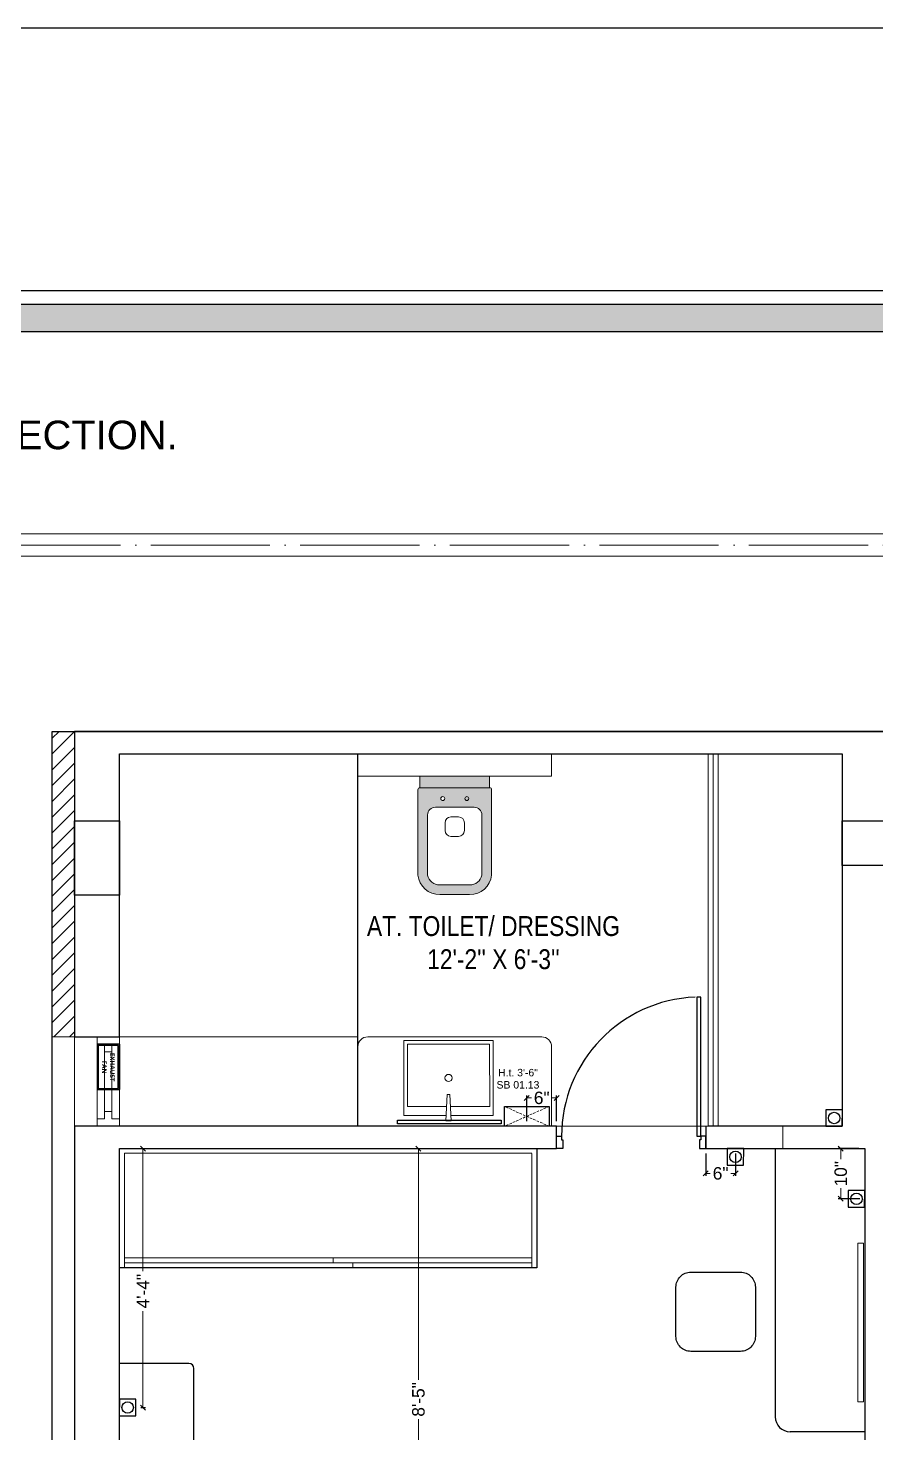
# Model space of a CAD drawing. Header units: millimetres. Extents: x 56222 to 3066687, y -650199 to -121287.
# Drawn here: x 148455.5 to 148626.1, y -178190.6 to -177907.8 of the extents above; entities that cross this region are included whole.
import ezdxf

# ---------------------------------------------------------------- set-up
doc = ezdxf.new("R2010")
doc.units = ezdxf.units.MM
doc.header["$MEASUREMENT"] = 0
doc.header["$PDMODE"] = 35
for name, pattern in [('ACAD_ISO04W100', [30, 24, -3, 0, -3]), ('DASHED', [0.75, 0.5, -0.25]), ('DASHED2', [0.375, 0.25, -0.125])]:
    doc.linetypes.add(name, pattern=pattern)
doc.layers.get('Defpoints').update_dxf_attribs({"color": 220})
doc.layers.add('AR DOOR', color=40, linetype='Continuous')
doc.layers.add('AR ELE-5', color=134, linetype='Continuous')
for name, color, linetype, lineweight in [('COLUMN', 1, 'Continuous', 30), ('dim05', 1, 'Continuous', 13), ('el', 7, 'Continuous', 20), ('ELEC-wires', 1, 'DASHED2', 13), ('Electrical', 84, 'Continuous', 30), ('ELEVATION ( SPIRAL STAIR )', 250, 'Continuous', 9), ('FIRST FLOOR', 7, 'Continuous', 9), ('FIRST FLOOR ( DW_RAIL )', 7, 'Continuous', 9), ('FIRST FLOOR ( TEXT )', 7, 'Continuous', 9), ('FIRST FLOOR_( PLine )_', 251, 'Continuous', 30), ('FURNITURE', 32, 'Continuous', 9), ('GROUND FLOOR', 7, 'Continuous', 9), ('GROUND FLOOR  ( DIM )', 7, 'Continuous', 9), ('NAME PLATE', 7, 'Continuous', 25), ('wall', 7, 'Continuous', 30), ('XX~SLAB ( BEAM )~ ( DIM )', 7, 'Continuous', 9)]:
    doc.layers.add(name, color=color, linetype=linetype, lineweight=lineweight)
doc.layers.add('XX~SLAB ( PLINE )', color=251, linetype='Continuous', plot=False)
doc.styles.add('Arial', font='arial.ttf')
doc.styles.add('KATHA', font='swissc.ttf')
doc.styles.get("Standard").update_dxf_attribs({"font": 'arial.ttf', "height": 6})
doc.dimstyles.new('ISO-25', dxfattribs={"dimtxt": 2.5, "dimasz": 1, "dimexe": 0.5, "dimexo": 1, "dimtad": 0, "dimdec": 1, "dimlunit": 4, "dimtxsty": 'Standard', "dimblk": 'OBLIQUE', "dimcen": 2.5, "dimclrd": 1, "dimclre": 1, "dimclrt": 5, "dimadec": 0, "dimazin": 0, "dimtfac": 1, "dimtdec": 1, "dimtmove": 0, "dimatfit": 3, "dimfxl": 1, "dimlwd": -1, "dimarcsym": 0})

# ---------------------------------------------------------------- blocks, each defined once
blk = doc.blocks.new('LAYOUT FILE')
at = {"layer": 'NAME PLATE', "true_color": 0xd39e00}
h = blk.add_hatch(color=42, dxfattribs=at)
h.paths.add_polyline_path([(3346889.83, -513806.18), (3346889.83, -514260.7), (3347535.56, -514260.7), (3347535.56, -513806.18)])
h.paths.add_polyline_path([(3346894.36, -513810.71), (3347531.03, -513810.71), (3347531.03, -514256.17), (3346894.36, -514256.17)], flags=16)
at = {"layer": 'NAME PLATE', "color": 42, "true_color": 0xd39e00}
for points in [[(3346887.56, -513803.91), (3347537.83, -513803.91), (3347537.83, -514262.96), (3346887.56, -514262.96)], [(3346889.83, -513806.18), (3347535.56, -513806.18), (3347535.56, -514260.7), (3346889.83, -514260.7)], [(3346894.36, -513810.71), (3347531.03, -513810.71), (3347531.03, -514256.17), (3346894.36, -514256.17)]]:
    blk.add_lwpolyline(points, close=True, dxfattribs=at)
blk = doc.blocks.new('*U18')
for points in [[(0, 0), (0, 1120), (-30, 1120), (-30, 0)], [(40, 0), (0, 0), (0, -30), (-10, -30), (-10, -100), (40, -100)], [(-1160, 0), (-1120, 0), (-1120, -30), (-1110, -30), (-1110, -100), (-1160, -100)]]:
    blk.add_lwpolyline(points, close=True)
at = {"layer": 'AR ELE-5', "linetype": 'ByBlock', "ltscale": 15}
blk.add_arc((2, -1), 1122, 92.373, 179.9653, dxfattribs=at)
blk = doc.blocks.new('A$C3EC62B37')
at = {"layer": 'FURNITURE', "lineweight": 30, "ltscale": 0.25, "true_color": 0xffffff}
h = blk.add_hatch(color=7, dxfattribs=at)
h.dxf.hatch_style = 1
h.paths.add_polyline_path([(-12.22, 0), (-12.22, 2.35), (-26.26, 2.35), (-26.26, 0)])
h.paths.add_polyline_path([(-26.26, 2.35), (-12.22, 2.35, 0.414214), (-11.83, 2.74), (-11.83, 19.96, 0.388639), (-16.24, 23.87), (-22.38, 23.87, 0.379499), (-26.65, 19.96), (-26.65, 2.74, 0.414214)])
h.paths.add_polyline_path([(-15.35, 6.26), (-23.13, 6.26, -0.414214), (-24.7, 7.83), (-24.7, 19.96, -0.349567), (-22.37, 21.91), (-16.24, 21.91, -0.364948), (-13.78, 19.96), (-13.78, 7.83, -0.414214)], flags=16)
h.paths.add_polyline_path([(-18.46, 8.22), (-20.02, 8.22, -0.414214), (-21.2, 9.39), (-21.2, 10.96, -0.414214), (-20.02, 12.13), (-18.46, 12.13, -0.414214), (-17.28, 10.96), (-17.28, 9.39, -0.414214)], flags=0)
h.paths.add_polyline_path([(-22.06, 4.53, -1), (-21.27, 4.53, -1)], flags=16)
at = {"layer": 'FURNITURE', "color": 0, "linetype": 'ByBlock', "lineweight": -2}
for p, q in [((-22.24, 23.87), (-16.24, 23.87)), ((-26.65, 2.74), (-26.65, 19.96)), ((-24.7, 7.83), (-24.7, 19.96)), ((-22.24, 21.91), (-16.24, 21.91)), ((-13.78, 7.83), (-13.78, 19.96)), ((-11.83, 2.74), (-11.83, 19.96)), ((-20.02, 12.13), (-18.46, 12.13)), ((-21.2, 9.39), (-21.2, 10.96)), ((-17.28, 9.39), (-17.28, 10.96)), ((-23.13, 6.26), (-15.35, 6.26)), ((-20.02, 8.22), (-18.46, 8.22)), ((-26.26, 2.35), (-12.22, 2.35)), ((-26.26, 2.35), (-26.26, 0)), ((-26.26, 0), (-12.22, 0)), ((-26.26, 0), (-12.22, 0)), ((-12.22, 2.35), (-12.22, 0))]:
    blk.add_line(p, q, dxfattribs=at)
for centre in [(-21.66, 4.53), (-16.81, 4.53)]:
    blk.add_circle(centre, 0.391, dxfattribs=at)
for centre, radius, start, end in [((-22.31, 19.5), 4.37, 89.0873, 174.0395), ((-16.17, 19.5), 4.37, 5.9605, 90.9127), ((-22.31, 19.48), 2.44, 88.437, 168.6348), ((-16.17, 19.48), 2.44, 11.3652, 91.563), ((-20.02, 10.96), 1.17, 90, 180), ((-18.46, 10.96), 1.17, 0, 90), ((-20.02, 9.39), 1.17, 180, 270), ((-18.46, 9.39), 1.17, 270, 0), ((-23.13, 7.83), 1.57, 180, 270), ((-15.35, 7.83), 1.57, 270, 0), ((-26.26, 2.74), 0.391, 180, 270), ((-12.22, 2.74), 0.391, 270, 0)]:
    blk.add_arc(centre, radius, start, end, dxfattribs=at)
blk = doc.blocks.new('6616')
at = {"color": 242, "linetype": 'DASHED', "true_color": 0xcd2027}
for p, q in [((386784.79, -36915.77), (386775.78, -36911.78)), ((386784.79, -36911.78), (386775.78, -36915.77))]:
    blk.add_line(p, q, dxfattribs=at)
at = {"layer": 'ELEC-wires', "color": 5, "linetype": 'ByBlock', "lineweight": 30, "ltscale": 4}
blk.add_lwpolyline([(386775.78, -36911.78), (386784.79, -36911.78), (386784.79, -36915.77), (386775.78, -36915.77)], close=True, dxfattribs=at)
blk = doc.blocks.new('_Oblique')
at = {"layer": 'wall', "color": 0, "lineweight": -2}
blk.add_line((-0.5, -0.5), (0.5, 0.5), dxfattribs=at)
blk = doc.blocks.new('*D351')
at = {"layer": 'Defpoints', "color": 0, "lineweight": 30, "transparency": 16777216}
for p in [(148591.85, -178133.36), (148597.85, -178133.36), (148597.85, -178138.36)]:
    blk.add_point(p, dxfattribs=at)
at = {"layer": 'dim05', "color": 1, "linetype": 'Continuous', "lineweight": -2, "transparency": 16777216}
for p, q in [((148591.85, -178134.36), (148591.85, -178138.86)), ((148597.85, -178134.36), (148597.85, -178138.86))]:
    blk.add_line(p, q, dxfattribs=at)
at = {"layer": 'dim05', "color": 1, "linetype": 'Continuous', "transparency": 16777216}
for p, q in [((148591.85, -178138.36), (148592.78, -178138.36)), ((148597.85, -178138.36), (148596.92, -178138.36))]:
    blk.add_line(p, q, dxfattribs=at)
at = {"layer": 'dim05', "color": 1, "transparency": 16777216, "rotation": 180}
blk.add_blockref('_Oblique', (148591.85, -178138.36), dxfattribs=at)
at = {"layer": 'dim05', "color": 1, "transparency": 16777216}
blk.add_blockref('_Oblique', (148597.85, -178138.36), dxfattribs=at)
at = {"layer": 'dim05', "color": 5, "lineweight": 25, "transparency": 16777216, "insert": (148594.85, -178138.36), "char_height": 2.5, "attachment_point": 5, "style": 'Arial'}
blk.add_mtext('6"', dxfattribs=at)
blk = doc.blocks.new('*D352')
at = {"layer": 'Defpoints', "color": 0, "lineweight": 30, "transparency": 16777216}
for p in [(148555.84, -178123.16), (148555.84, -178128.86), (148561.85, -178128.86)]:
    blk.add_point(p, dxfattribs=at)
at = {"layer": 'dim05', "color": 1, "linetype": 'Continuous', "lineweight": -2, "transparency": 16777216}
for p, q in [((148555.84, -178127.86), (148555.84, -178122.66)), ((148561.85, -178127.86), (148561.85, -178122.66))]:
    blk.add_line(p, q, dxfattribs=at)
at = {"layer": 'dim05', "color": 1, "linetype": 'Continuous', "transparency": 16777216}
for p, q in [((148555.84, -178123.16), (148556.78, -178123.16)), ((148561.85, -178123.16), (148560.91, -178123.16))]:
    blk.add_line(p, q, dxfattribs=at)
at = {"layer": 'dim05', "color": 1, "transparency": 16777216, "rotation": 180}
blk.add_blockref('_Oblique', (148555.84, -178123.16), dxfattribs=at)
at = {"layer": 'dim05', "color": 1, "transparency": 16777216}
blk.add_blockref('_Oblique', (148561.85, -178123.16), dxfattribs=at)
at = {"layer": 'dim05', "color": 5, "lineweight": 25, "transparency": 16777216, "insert": (148558.85, -178123.16), "char_height": 2.5, "attachment_point": 5, "style": 'Arial'}
blk.add_mtext('6"', dxfattribs=at)
blk = doc.blocks.new('A$C1B9B2090')
at = {"layer": 'Electrical', "ltscale": 10}
blk.add_line((0, 4.97), (10.08, 4.97), dxfattribs=at)
at = {"layer": 'Electrical', "ltscale": 2}
for points in [[(0, 0), (10.08, 0), (10.08, 4.97), (0, 4.97)], [(0.25, 0.25), (9.83, 0.25), (9.83, 4.72), (0.25, 4.72)]]:
    blk.add_lwpolyline(points, close=True, dxfattribs=at)
at = {"layer": 'Electrical', "ltscale": 2, "insert": (1.5, 3.92), "char_height": 1.05, "width": 7.1646, "attachment_point": 1}
blk.add_mtext('\\pxqc;{\\fMalgun Gothic|b1|i0|c0|p34;\\W5.565;\\C0;\\W1;EXHAUST \\P\\W7.7995;\\W1;FAN}', dxfattribs=at)
blk = doc.blocks.new('*D486')
at = {"layer": 'Defpoints', "color": 0, "lineweight": 30, "transparency": 16777216}
for p in [(148477.17, -178133.36), (148478.6, -178133.36), (148477.17, -178185.49)]:
    blk.add_point(p, dxfattribs=at)
at = {"layer": 'dim05', "color": 1, "linetype": 'Continuous', "lineweight": -2, "transparency": 16777216}
for p, q in [((148478.17, -178133.36), (148479.1, -178133.36)), ((148478.17, -178185.49), (148479.1, -178185.49))]:
    blk.add_line(p, q, dxfattribs=at)
at = {"layer": 'dim05', "color": 1, "linetype": 'Continuous', "transparency": 16777216}
for p, q in [((148478.6, -178133.36), (148478.6, -178158.07)), ((148478.6, -178185.49), (148478.6, -178166.07))]:
    blk.add_line(p, q, dxfattribs=at)
at = {"layer": 'dim05', "color": 1, "transparency": 16777216}
for p, rotation in [((148478.6, -178133.36), 90), ((148478.6, -178185.49), 270)]:
    blk.add_blockref('_Oblique', p, dxfattribs=dict(at, rotation=rotation))
at = {"layer": 'dim05', "color": 5, "lineweight": 25, "transparency": 16777216, "insert": (148478.6, -178162.07), "char_height": 2.5, "attachment_point": 5, "rotation": 90, "style": 'Arial'}
blk.add_mtext('4\'-4"', dxfattribs=at)
blk = doc.blocks.new('*D487')
at = {"layer": 'Defpoints', "color": 0, "lineweight": 30, "transparency": 16777216}
for p in [(148623.64, -178133.36), (148619.04, -178143.47), (148623.85, -178143.47)]:
    blk.add_point(p, dxfattribs=at)
at = {"layer": 'dim05', "color": 1, "linetype": 'Continuous', "lineweight": -2, "transparency": 16777216}
for p, q in [((148622.64, -178133.36), (148618.54, -178133.36)), ((148622.85, -178143.47), (148618.54, -178143.47))]:
    blk.add_line(p, q, dxfattribs=at)
at = {"layer": 'dim05', "color": 1, "linetype": 'Continuous', "transparency": 16777216}
for p, q in [((148619.04, -178133.36), (148619.04, -178135.5)), ((148619.04, -178143.47), (148619.04, -178141.33))]:
    blk.add_line(p, q, dxfattribs=at)
at = {"layer": 'dim05', "color": 1, "transparency": 16777216}
for p, rotation in [((148619.04, -178133.36), 90), ((148619.04, -178143.47), 270)]:
    blk.add_blockref('_Oblique', p, dxfattribs=dict(at, rotation=rotation))
at = {"layer": 'dim05', "color": 5, "lineweight": 25, "transparency": 16777216, "insert": (148619.04, -178138.42), "char_height": 2.5, "attachment_point": 5, "rotation": 90, "style": 'Arial'}
blk.add_mtext('10"', dxfattribs=at)
blk = doc.blocks.new('*D531')
at = {"layer": 'Defpoints', "color": 0, "lineweight": 30, "transparency": 16777216}
for p in [(148530.85, -178133.36), (148534.04, -178133.36), (148530.85, -178234.36)]:
    blk.add_point(p, dxfattribs=at)
at = {"layer": 'dim05', "color": 1, "linetype": 'Continuous', "lineweight": -2, "transparency": 16777216}
for p, q in [((148531.85, -178133.36), (148534.54, -178133.36)), ((148531.85, -178234.36), (148534.54, -178234.36))]:
    blk.add_line(p, q, dxfattribs=at)
at = {"layer": 'dim05', "color": 1, "linetype": 'Continuous', "transparency": 16777216}
for p, q in [((148534.04, -178133.36), (148534.04, -178179.91)), ((148534.04, -178234.36), (148534.04, -178187.81))]:
    blk.add_line(p, q, dxfattribs=at)
at = {"layer": 'dim05', "color": 1, "transparency": 16777216}
for p, rotation in [((148534.04, -178133.36), 90), ((148534.04, -178234.36), 270)]:
    blk.add_blockref('_Oblique', p, dxfattribs=dict(at, rotation=rotation))
at = {"layer": 'dim05', "color": 5, "lineweight": 25, "transparency": 16777216, "insert": (148534.04, -178183.86), "char_height": 2.5, "attachment_point": 5, "rotation": 90, "style": 'Arial'}
blk.add_mtext('8\'-5"', dxfattribs=at)

msp = doc.modelspace()

# ---------------------------------------------------------------- hatches: boundary and pattern name
at = {"layer": 'GROUND FLOOR  ( DIM )'}
h = msp.add_hatch(dxfattribs=at)
h.set_pattern_fill('ANSI31', color=256, scale=18, style=0)
h.set_pattern_definition([(45, (10196.9856, -10815.3145), (-1.590990258, 1.590990258), [])])
h.paths.add_polyline_path([(148460.347, -178049.364), (148464.847, -178049.364), (148464.847, -178110.864), (148460.347, -178110.864)])

# ---------------------------------------------------------------- linework, layer by layer
at = {"layer": 'COLUMN'}
for points in [[(148464.847, -178067.364), (148473.847, -178067.364), (148473.847, -178082.364), (148464.847, -178082.364)], [(148619.347, -178067.364), (148628.347, -178067.364), (148628.347, -178076.364), (148619.347, -178076.364)]]:
    msp.add_lwpolyline(points, close=True, dxfattribs=at)
at = {"layer": 'ELEVATION ( SPIRAL STAIR )', "color": 5}
msp.add_lwpolyline([(148622.447, -178152.405), (148623.597, -178152.405), (148623.597, -178184.364), (148622.447, -178184.364)], close=True, dxfattribs=at)
at = {"layer": 'FIRST FLOOR'}
for p, q in [((148464.847, -178049.364), (148464.847, -178359.864)), ((148464.847, -178049.364), (148865.347, -178049.364)), ((148473.847, -178128.864), (148473.847, -178053.864)), ((148473.847, -178053.864), (148619.347, -178053.864)), ((148619.347, -178128.864), (148619.347, -178053.864)), ((148464.847, -178110.864), (148473.847, -178110.864)), ((148464.847, -178128.864), (148619.347, -178128.864)), ((148561.847, -178133.364), (148561.847, -178128.864)), ((148607.347, -178133.364), (148607.347, -178128.864)), ((148473.847, -178319.364), (148473.847, -178133.364)), ((148473.847, -178133.364), (148561.847, -178133.364)), ((148591.847, -178133.364), (148623.847, -178133.364)), ((148623.847, -178133.364), (148623.847, -178209.864))]:
    msp.add_line(p, q, dxfattribs=at)
at = {"layer": 'FIRST FLOOR', "ltscale": 0.7}
msp.add_lwpolyline([(148623.847, -178359.864), (148623.847, -178395.864), (148460.347, -178395.864), (148460.347, -178049.364), (148464.847, -178049.364)], dxfattribs=at)
at = {"layer": 'FIRST FLOOR ( DW_RAIL )'}
msp.add_lwpolyline([(148469.347, -178110.864), (148469.347, -178112.364), (148470.847, -178112.364), (148470.847, -178113.864), (148472.347, -178113.864), (148472.347, -178125.864), (148470.847, -178125.864), (148470.847, -178127.364), (148469.347, -178127.364), (148469.347, -178128.864), (148473.847, -178128.864), (148473.847, -178127.364), (148472.347, -178127.364), (148472.347, -178125.864), (148470.847, -178125.864), (148470.847, -178113.864), (148472.347, -178113.864), (148472.347, -178112.364), (148473.847, -178112.364), (148473.847, -178110.864), (148469.347, -178110.864), (148469.347, -178128.864), (148473.847, -178128.864), (148473.847, -178110.864)], close=True, dxfattribs=at)
at = {"layer": 'FIRST FLOOR_( PLine )_'}
for p, q in [((148628.347, -178049.364), (148464.847, -178049.364)), ((148464.847, -178049.364), (148464.847, -178110.864)), ((148473.847, -178053.864), (148619.347, -178053.864)), ((148473.847, -178110.864), (148473.847, -178053.864)), ((148619.347, -178053.864), (148619.347, -178128.864)), ((148464.847, -178110.864), (148473.847, -178110.864)), ((148591.847, -178128.864), (148591.847, -178133.364)), ((148619.347, -178128.864), (148592.347, -178128.864)), ((148591.847, -178133.364), (148623.847, -178133.364)), ((148623.847, -178133.364), (148623.847, -178209.864))]:
    msp.add_line(p, q, dxfattribs=at)
for points in [[(148473.847, -178133.364), (148561.847, -178133.364), (148561.847, -178128.864), (148464.847, -178128.864), (148464.847, -178133.364)], [(148464.847, -178133.364), (148464.847, -178292.364), (148473.847, -178292.364), (148473.847, -178133.364)]]:
    msp.add_lwpolyline(points, dxfattribs=at)
at = {"layer": 'FURNITURE', "color": 5, "lineweight": 30, "ltscale": 10000}
msp.add_line((148521.847, -178128.864), (148521.847, -178053.864), dxfattribs=at)
at = {"layer": 'FURNITURE'}
for p, q in [((148592.347, -178128.864), (148592.347, -178053.864)), ((148593.347, -178128.864), (148593.347, -178053.864)), ((148594.347, -178128.864), (148594.347, -178053.864)), ((148474.847, -178134.268), (148556.847, -178134.268)), ((148474.847, -178157.268), (148474.847, -178134.268)), ((148556.847, -178134.364), (148556.847, -178157.364)), ((148556.847, -178155.364), (148474.847, -178155.364)), ((148556.847, -178156.364), (148474.847, -178156.364)), ((148516.847, -178155.364), (148516.847, -178156.364)), ((148520.847, -178156.364), (148520.847, -178157.364))]:
    msp.add_line(p, q, dxfattribs=at)
at = {"layer": 'FURNITURE', "lineweight": 30}
for p, q in [((148605.847, -178133.364), (148605.847, -178187.364)), ((148487.847, -178176.615), (148473.847, -178176.615)), ((148488.847, -178194.364), (148488.847, -178177.615)), ((148623.847, -178190.364), (148608.847, -178190.364))]:
    msp.add_line(p, q, dxfattribs=at)
at = {"layer": 'FURNITURE'}
for points in [[(148560.847, -178058.364), (148560.847, -178053.864), (148521.847, -178053.864), (148521.847, -178058.364)], [(148521.847, -178110.864), (148521.847, -178128.864), (148473.847, -178128.864), (148473.847, -178110.864)], [(148539.812, -178122.481), (148540.383, -178122.48), (148540.641, -178127.777), (148539.561, -178127.778)]]:
    msp.add_lwpolyline(points, close=True, dxfattribs=at)
msp.add_lwpolyline([(148560.847, -178128.864), (148521.847, -178128.864), (148521.847, -178112.858, -0.4142132), (148523.847, -178110.858), (148558.847, -178110.858, -0.4142139), (148560.847, -178112.858)], format="xyb", close=True, dxfattribs=at)
for points in [[(148540.589, -178126.697), (148549.1, -178126.683), (148549.091, -178111.589), (148531.091, -178111.609), (148531.1, -178126.703), (148539.612, -178126.698)], [(148540.501, -178124.897), (148548.378, -178124.883), (148548.371, -178112.309), (148531.812, -178112.329), (148531.819, -178124.902), (148539.697, -178124.897)]]:
    msp.add_lwpolyline(points, dxfattribs=at)
at = {"layer": 'FURNITURE', "color": 5, "lineweight": 30, "ltscale": 10000}
msp.add_lwpolyline([(148529.807, -178127.658), (148550.675, -178127.658), (148550.675, -178128.396), (148529.807, -178128.396)], close=True, dxfattribs=at)
at = {"layer": 'FURNITURE', "lineweight": 30}
msp.add_lwpolyline([(148473.847, -178133.364), (148557.847, -178133.364), (148557.847, -178157.364), (148473.847, -178157.364)], close=True, dxfattribs=at)
msp.add_lwpolyline([(148588.872, -178158.235), (148598.84, -178158.235, -0.4142136), (148601.84, -178161.235), (148601.84, -178171.191, -0.4142136), (148598.84, -178174.191), (148588.872, -178174.191, -0.4142136), (148585.872, -178171.191), (148585.872, -178161.235, -0.4142136)], format="xyb", close=True, dxfattribs=at)
at = {"layer": 'FURNITURE'}
msp.add_circle((148540.095, -178119.136), 0.72, dxfattribs=at)
at = {"layer": 'FURNITURE', "lineweight": 30}
for centre, radius, start, end in [((148487.847, -178177.615), 1, 0, 90), ((148608.847, -178187.364), 3, 180, 270)]:
    msp.add_arc(centre, radius, start, end, dxfattribs=at)
at = {"layer": 'GROUND FLOOR'}
for p, q in [((148365.097, -178009.614), (148865.347, -178009.614)), ((148369.597, -178014.114), (148865.347, -178014.114))]:
    msp.add_line(p, q, dxfattribs=at)
at = {"layer": 'GROUND FLOOR', "color": 1, "linetype": 'ACAD_ISO04W100'}
msp.add_lwpolyline([(148865.347, -178011.864), (148367.347, -178011.864), (148367.347, -178474.364), (148865.347, -178474.364)], dxfattribs=at)
at = {"layer": 'GROUND FLOOR  ( DIM )'}
msp.add_lwpolyline([(148464.847, -178049.364), (148460.347, -178049.364), (148460.347, -178110.864), (148473.847, -178110.864)], dxfattribs=at)
msp.add_lwpolyline([(148460.347, -178049.364), (148464.847, -178049.364), (148464.847, -178110.864), (148460.347, -178110.864)], close=True, dxfattribs=at)
at = {"layer": 'XX~SLAB ( BEAM )~ ( DIM )', "color": 3, "lineweight": 30}
msp.add_lwpolyline([(150032.597, -177907.771), (147249.712, -177907.771), (147249.712, -178560.829), (150032.597, -178560.829)], close=True, dxfattribs=at)
at = {"layer": 'XX~SLAB ( BEAM )~ ( DIM )', "color": 6, "lineweight": 30}
for points in [[(148616.029, -178128.864), (148619.347, -178128.864), (148619.365, -178125.554), (148616.046, -178125.554)], [(148596.171, -178136.674), (148599.49, -178136.674), (148599.507, -178133.364), (148596.188, -178133.364)], [(148620.52, -178145.129), (148623.839, -178145.129), (148623.856, -178141.819), (148620.537, -178141.819)], [(148473.839, -178187.144), (148477.157, -178187.144), (148477.175, -178183.834), (148473.856, -178183.834)]]:
    msp.add_lwpolyline(points, close=True, dxfattribs=at)
for centre in [(148617.701, -178127.209), (148597.843, -178135.019), (148622.192, -178143.474), (148475.511, -178185.489)]:
    msp.add_circle(centre, 1.155, dxfattribs=at)
at = {"layer": 'XX~SLAB ( PLINE )'}
msp.add_lwpolyline([(148460.347, -178049.364), (148865.347, -178049.364), (148865.347, -178359.864), (148856.347, -178359.864), (148836.543, -178359.864), (148796.206, -178359.864), (148770.847, -178359.864), (148628.347, -178359.864), (148628.347, -178395.864), (148460.347, -178395.864)], close=True, dxfattribs=at)

# ---------------------------------------------------------------- block references
at = {"xscale": 0.9052782660299882, "yscale": 0.9052782660299882, "zscale": 0.9052782660299882, "rotation": 270}
msp.add_blockref('A$C1B9B2090', (148469.348, -178112.364), dxfattribs=at)
at = {"layer": 'AR DOOR', "linetype": 'ByBlock', "lineweight": -2, "extrusion": (0, 0, -1), "xscale": -0.02500000000004329, "yscale": 0.02500000000004329, "zscale": -0.02500000000004329}
msp.add_blockref('*U18', (-148590.847, -178130.864), dxfattribs=at)
at = {"layer": 'el', "color": 1}
msp.add_blockref('6616', (-238224.443, -141213.093), dxfattribs=at)
at = {"layer": 'FURNITURE', "xscale": -1, "rotation": 180}
msp.add_blockref('A$C3EC62B37', (148560.586, -178058.364), dxfattribs=at)
at = {"layer": 'NAME PLATE', "lineweight": 0, "xscale": 1.209046105522275, "yscale": 1.209046105522275, "zscale": 1.209046105522275}
msp.add_blockref('LAYOUT FILE', (-3898268.708, 443251.986, 0.126), dxfattribs=at)

# ---------------------------------------------------------------- texts
at = {"layer": 'Electrical', "color": 5, "transparency": 33554687}
for s, height, p in [('PROVIDE CONDUIT FUTURE CONNECTION. ', 5.7509, (148317.355, -177992.555, -0.131)), ('SB 01.13', 1.5, (148549.757, -178121.272))]:
    msp.add_text(s, height=height, dxfattribs=at).set_placement(p)
at = {"layer": 'Electrical', "color": 240, "true_color": 0xed1f24, "transparency": 33554687}
msp.add_text('H.t. 3\'-6"', height=1.5, dxfattribs=at).set_placement((148550.07, -178118.81))
at = {"layer": 'FIRST FLOOR ( TEXT )', "insert": (148549.135, -178091.92), "char_height": 4, "attachment_point": 5, "style": 'KATHA'}
msp.add_mtext("AT. TOILET/ DRESSING\\P12'-2'' X 6'-3''", dxfattribs=at)

# ---------------------------------------------------------------- dimensions: what is measured, and where the dimension line sits
at = {"layer": 'dim05', "color": 27, "lineweight": 25, "true_color": 0x7d5120}
for base, p1, p2, picture, middle in [((148555.844, -178123.164), (148561.847, -178128.864), (148555.844, -178128.864), '*D352', (148558.846, -178123.164)), ((148597.847, -178138.355), (148591.847, -178133.364), (148597.847, -178133.364), '*D351', (148594.847, -178138.355))]:
    dim = msp.add_linear_dim(base=base, p1=p1, p2=p2, dimstyle='ISO-25', override={"dimtxsty": 'Arial'}, dxfattribs=at)
    dim.commit()
    dim.dimension.update_dxf_attribs({"geometry": picture, "text_midpoint": middle})
dim = msp.add_linear_dim(base=(148478.597, -178133.364), p1=(148477.166, -178185.489), p2=(148477.166, -178133.364), angle=90, dimstyle='ISO-25', override={"dimtxsty": 'Arial'}, dxfattribs=at)
dim.commit()
dim.dimension.update_dxf_attribs({"geometry": '*D486', "text_midpoint": (148478.597, -178162.071), "dimtype": 160})
for base, p1, p2, picture, middle in [((148534.036, -178133.364), (148530.847, -178234.364), (148530.847, -178133.364), '*D531', (148534.036, -178183.864)), ((148619.04, -178143.474), (148623.64, -178133.364), (148623.847, -178143.474), '*D487', (148619.04, -178138.419))]:
    dim = msp.add_linear_dim(base=base, p1=p1, p2=p2, angle=90, dimstyle='ISO-25', override={"dimtxsty": 'Arial'}, dxfattribs=at)
    dim.commit()
    dim.dimension.update_dxf_attribs({"geometry": picture, "text_midpoint": middle})

doc.saveas('drawing.dxf')
